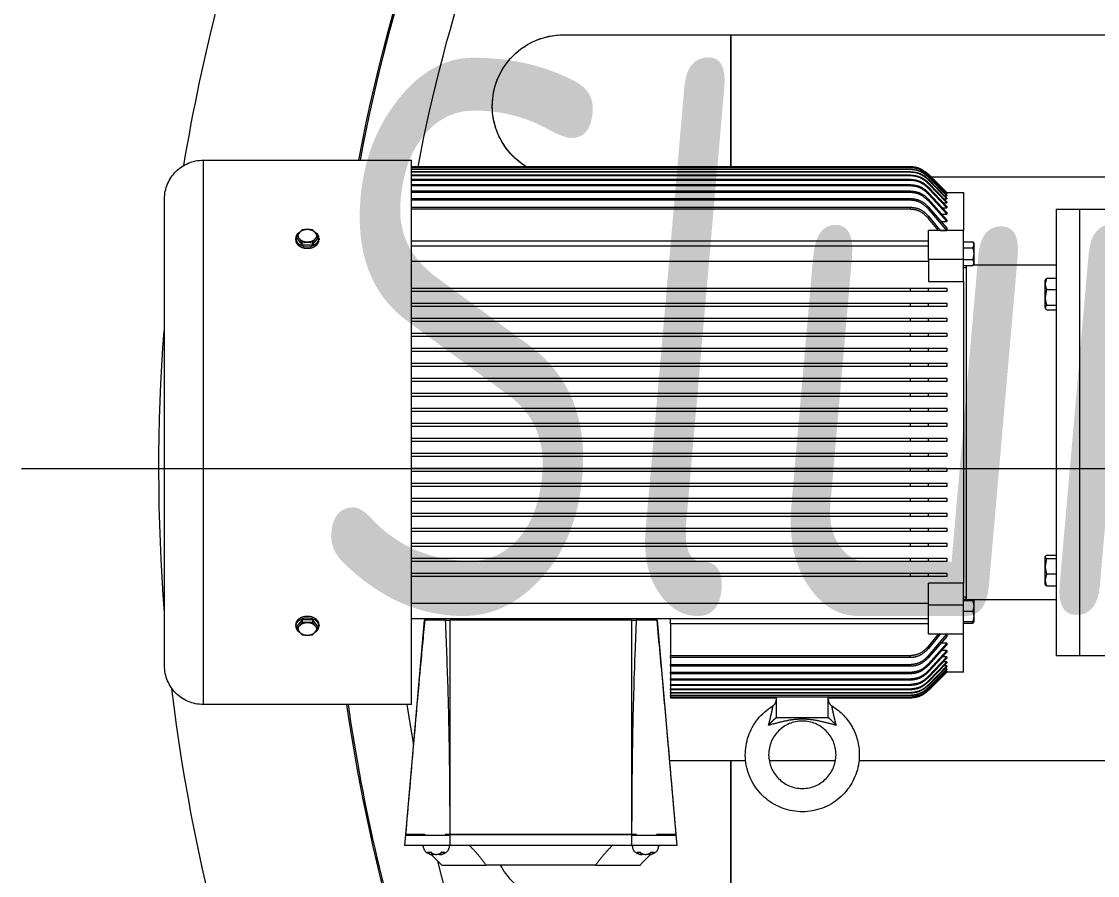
# Model space of a CAD drawing. Extents: x -681219 to -550379, y -242630 to -158199.
# Drawn here: x -644419.9 to -644034.2, y -207865.1 to -207559.2 of the extents above; entities that cross this region are included whole.
import ezdxf
from ezdxf.lldxf.tags import DXFTag

# ---------------------------------------------------------------- set-up
doc = ezdxf.new("R2010")
doc.units = 0
doc.header["$LTSCALE"] = 1000
doc.linetypes.add('DASHED2', pattern=[9.525, 6.35, -3.175])
doc.layers.get('0').update_dxf_attribs({"linetype": 'CONTINUOUS'})
doc.layers.add('future', color=4, linetype='DASHED2', lineweight=0)
doc.layers.add('text1', color=7, linetype='CONTINUOUS', lineweight=0)
doc.styles.add('ISOCP', font='isocp.shx', dxfattribs={"bigfont": 'gbcbig.shx'})
tags = doc.linetypes.add('CENTER2', pattern=[28.575, 19.05, -3.175, 3.175, -3.175]).pattern_tags.tags
tags[10:11] = [DXFTag(74, 4), DXFTag(75, 0), DXFTag(340, '0'), DXFTag(46, 0.0), DXFTag(50, 0.0), DXFTag(44, 0.0), DXFTag(45, 0.0)]
tags[8:9] = [DXFTag(74, 4), DXFTag(75, 0), DXFTag(340, '0'), DXFTag(46, 0.0), DXFTag(50, 0.0), DXFTag(44, 0.0), DXFTag(45, 0.0)]
tags[6:7] = [DXFTag(74, 4), DXFTag(75, 0), DXFTag(340, '0'), DXFTag(46, 0.0), DXFTag(50, 0.0), DXFTag(44, 0.0), DXFTag(45, 0.0)]
tags[4:5] = [DXFTag(74, 4), DXFTag(75, 0), DXFTag(340, '0'), DXFTag(46, 0.0), DXFTag(50, 0.0), DXFTag(44, 0.0), DXFTag(45, 0.0)]

# ---------------------------------------------------------------- blocks, each defined once
blk = doc.blocks.new('Slurry tank 1000l-V')
for p, q in [((-460, 155.5), (-460, 104.5)), ((-460, 130), (-460, 155.5)), ((-563.63, 141.9), (-547.71, 141.9)), ((-508.49, 141.9), (-547.71, 141.9)), ((-508.49, 141.9), (-492.57, 141.9)), ((-570.59, 134.94), (-570.14, 135.38)), ((-566.97, 138.19), (-566.99, 138.19)), ((-566.97, 138.19), (-566.74, 138.19)), ((-566.74, 137.91), (-566.74, 138.19)), ((-565.37, 138.19), (-565.82, 138.19)), ((-564.22, 138.19), (-564.44, 138.19)), ((-564.44, 138.19), (-564.44, 137.93)), ((-564.2, 138.19), (-564.22, 138.19)), ((-491.98, 138.19), (-491.99, 138.19)), ((-491.75, 138.19), (-491.98, 138.19)), ((-491.75, 138.19), (-491.75, 137.91)), ((-490.38, 138.19), (-490.83, 138.19)), ((-489.23, 138.19), (-489.45, 138.19)), ((-489.45, 137.93), (-489.45, 138.19)), ((-489.21, 138.19), (-489.23, 138.19)), ((-486.04, 135.37), (-485.61, 134.94)), ((-576.6, 130.96), (-576.94, 134.94)), ((-560.6, 134.94), (-576.94, 134.94)), ((-576.62, 131.22), (-560.6, 131.22)), ((-576.6, 130.96), (-576.62, 131.22)), ((-560.6, 134.94), (-560.6, 130.96)), ((-495.6, 134.94), (-560.6, 134.94)), ((-560.6, 131.22), (-560.6, 130.96)), ((-495.6, 130.96), (-495.6, 134.94)), ((-479.25, 134.94), (-495.6, 134.94)), ((-495.59, 131.22), (-479.58, 131.22)), ((-495.59, 130.96), (-495.59, 131.22)), ((-479.25, 134.94), (-479.6, 130.96)), ((-479.58, 131.22), (-479.6, 130.96)), ((-569.56, 130.96), (-576.6, 130.96)), ((-569.56, 130.94), (-576.59, 130.94)), ((-576.59, 130.94), (-576.59, 130.94)), ((-569.88, 54.22), (-576.59, 130.94)), ((-569.73, 130.96), (-569.73, 130.94)), ((-569.56, 130.94), (-569.56, 130.96)), ((-560.6, 130.96), (-562.36, 130.96)), ((-562.36, 130.96), (-562.36, 130.94)), ((-562.36, 130.94), (-560.6, 130.94)), ((-560.6, 130.96), (-560.6, 130.96)), ((-560.6, 130.96), (-495.6, 130.96)), ((-560.6, 130.96), (-560.6, 130.94)), ((-495.6, 130.94), (-560.6, 130.94)), ((-560.6, 130.94), (-560.6, 54.22)), ((-560.6, 130.94), (-560.6, 130.94)), ((-495.6, 130.96), (-495.59, 130.96)), ((-495.6, 130.96), (-495.6, 130.94)), ((-495.6, 54.22), (-495.6, 130.94)), ((-495.59, 130.94), (-495.6, 130.94)), ((-493.83, 130.96), (-495.59, 130.96)), ((-495.59, 130.94), (-493.83, 130.94)), ((-493.83, 130.94), (-493.83, 130.96)), ((-479.6, 130.96), (-486.64, 130.96)), ((-486.64, 130.96), (-486.64, 130.94)), ((-486.64, 130.94), (-479.6, 130.94)), ((-486.46, 130.94), (-486.46, 130.96)), ((-479.6, 130.94), (-486.31, 54.22)), ((-460, 104.5), (-460, 130)), ((-481.91, 104.5), (-460, 104.5)), ((-460, 104.5), (-454.71, 104.5)), ((-446.28, 104.5), (-422.51, 104.5)), ((-414.08, 104.5), (-300, 104.5)), ((-575.08, 91.08), (-573.79, 98.88)), ((-576.1, 84.4), (-575.08, 91.08)), ((-443.68, 89.04), (-443.68, 81.79)), ((-443.68, 89.04), (-425.11, 89.04)), ((-425.11, 89.04), (-425.11, 81.79)), ((-574.53, 84.4), (-649.07, 84.4)), ((-649.07, 84.4), (-649.07, -110.6)), ((-574.53, 84.4), (-574.53, -110.6)), ((-443.68, 82.06), (-481.67, 82.06)), ((-481.67, 82.06), (-481.67, 82.02)), ((-481.67, 82.02), (-443.68, 82.02)), ((-481.67, 81.79), (-481.67, 82.02)), ((-395.76, 81.79), (-481.67, 81.79)), ((-481.67, 81.79), (-481.67, 81.68)), ((-481.67, 81.68), (-395.76, 81.68)), ((-481.67, 81.21), (-481.67, 81.68)), ((-395.76, 81.21), (-481.67, 81.21)), ((-481.67, 81.21), (-481.67, 81.04)), ((-481.67, 81.04), (-395.76, 81.04)), ((-481.67, 80.32), (-481.67, 81.04)), ((-395.76, 82.06), (-425.11, 82.06)), ((-425.11, 82.02), (-395.76, 82.02)), ((-395.76, 82.06), (-395.76, 82.02)), ((-395.76, 81.79), (-395.76, 81.68)), ((-395.76, 81.21), (-395.76, 81.04)), ((-395.76, 80.32), (-481.67, 80.32)), ((-481.67, 80.32), (-481.67, 80.08)), ((-481.67, 80.08), (-395.76, 80.08)), ((-481.67, 79.11), (-481.67, 80.08)), ((-395.76, 79.11), (-481.67, 79.11)), ((-481.67, 79.11), (-481.67, 78.79)), ((-481.67, 78.79), (-395.76, 78.79)), ((-481.67, 77.56), (-481.67, 78.79)), ((-395.76, 77.56), (-481.67, 77.56)), ((-481.67, 77.56), (-481.67, 77.17)), ((-481.67, 77.17), (-395.76, 77.17)), ((-481.67, 75.66), (-481.67, 77.17)), ((-395.76, 80.32), (-395.76, 80.08)), ((-395.76, 79.11), (-395.76, 78.79)), ((-395.76, 77.56), (-395.76, 77.17)), ((-389.19, 79.06), (-389.76, 79.46)), ((-389.19, 79.34), (-389.19, 79.3)), ((-382.62, 72.77), (-389.19, 79.34)), ((-389.19, 79.3), (-382.62, 72.73)), ((-389.19, 79.06), (-389.19, 78.95)), ((-382.62, 72.47), (-389.19, 79.06)), ((-389.19, 78.95), (-382.62, 72.35)), ((-389.19, 78.46), (-389.19, 78.29)), ((-382.62, 71.83), (-389.19, 78.46)), ((-389.19, 78.29), (-382.62, 71.64)), ((-389.19, 77.55), (-389.19, 77.3)), ((-382.62, 70.84), (-389.19, 77.55)), ((-389.19, 77.3), (-382.62, 70.57)), ((-395.76, 75.66), (-481.67, 75.66)), ((-481.67, 75.66), (-481.67, 75.19)), ((-481.67, 75.19), (-395.76, 75.19)), ((-481.67, 73.39), (-481.67, 75.19)), ((-395.76, 73.39), (-481.67, 73.39)), ((-481.67, 73.39), (-481.67, 72.83)), ((-395.76, 75.66), (-395.76, 75.19)), ((-395.76, 73.39), (-395.76, 72.83)), ((-389.19, 76.3), (-389.19, 75.97)), ((-382.62, 69.49), (-389.19, 76.3)), ((-389.19, 75.97), (-382.62, 69.13)), ((-389.19, 74.7), (-389.19, 74.29)), ((-382.62, 67.76), (-389.19, 74.7)), ((-389.19, 74.29), (-382.62, 67.32)), ((-481.67, 72.83), (-395.76, 72.83)), ((-481.67, 70.71), (-481.67, 72.83)), ((-395.76, 70.71), (-481.67, 70.71)), ((-481.67, 70.71), (-481.67, 70.05)), ((-481.67, 70.05), (-395.76, 70.05)), ((-481.67, 67.58), (-481.67, 70.05)), ((-395.76, 70.71), (-395.76, 70.05)), ((-389.19, 72.74), (-389.19, 72.25)), ((-382.62, 65.62), (-389.19, 72.74)), ((-389.19, 72.25), (-382.62, 65.09)), ((-389.19, 70.39), (-389.19, 69.8)), ((-382.62, 63.05), (-389.19, 70.39)), ((-389.19, 69.8), (-382.62, 62.41)), ((-382.62, 70.57), (-383.67, 70.57)), ((-382.62, 71.64), (-383.41, 71.64)), ((-382.62, 72.35), (-383.15, 72.35)), ((-382.62, 72.73), (-382.88, 72.73)), ((-376.66, 72.79), (-382.65, 72.79)), ((-382.62, 72.73), (-382.62, 72.77)), ((-382.62, 72.35), (-382.62, 72.47)), ((-382.62, 71.64), (-382.62, 71.83)), ((-382.62, 70.57), (-382.62, 70.84)), ((-382.62, 69.13), (-382.62, 69.49)), ((-376.66, 72.79), (-376.66, 59.17)), ((-395.76, 67.58), (-481.67, 67.58)), ((-481.67, 67.58), (-481.67, 66.82)), ((-481.67, 66.82), (-395.76, 66.82)), ((-481.67, 55.5), (-481.67, 66.82)), ((-395.76, 67.58), (-395.76, 66.82)), ((-389.19, 67.61), (-389.19, 66.92)), ((-382.62, 59.99), (-389.19, 67.61)), ((-389.19, 66.92), (-382.62, 59.24)), ((-382.62, 67.32), (-384.19, 67.32)), ((-382.62, 69.13), (-383.92, 69.13)), ((-382.62, 67.32), (-382.62, 67.76)), ((-382.62, 65.09), (-382.62, 65.62)), ((-335, 66.9), (-343.36, 66.9)), ((-343.36, -93.1), (-343.36, 66.9)), ((-322.2, 66.9), (-335, 66.9)), ((-335, -13.1), (-335, 66.9)), ((-335, -93.1), (-335, 66.9)), ((-389.19, 64.36), (-389.19, 63.56)), ((-384.97, 59.24), (-389.19, 64.36)), ((-389.19, 63.56), (-385.62, 59.17)), ((-382.62, 62.41), (-384.71, 62.41)), ((-382.62, 65.09), (-384.45, 65.09)), ((-382.62, 62.41), (-382.62, 63.05)), ((-615.69, 57.44), (-615.07, 58.2)), ((-615.55, 57.14), (-614.61, 58.49)), ((-615.07, 58.2), (-614.65, 58.52)), ((-614.61, 58.49), (-613.68, 59.44)), ((-613.68, 59.44), (-611.8, 59.64)), ((-611.8, 59.64), (-609.92, 59.44)), ((-609.92, 59.44), (-608.98, 58.49)), ((-608.98, 58.54), (-608.53, 58.2)), ((-608.98, 58.49), (-608.05, 57.14)), ((-608.53, 58.2), (-607.91, 57.44)), ((-376.66, 59.17), (-389.19, 59.17)), ((-389.19, 59.17), (-389.19, 48.84)), ((-382.62, 59.24), (-384.97, 59.24)), ((-382.62, 59.24), (-382.62, 59.99)), ((-376.66, 59.17), (-376.66, 48.84)), ((-615.98, 56.36), (-615.98, 55.84)), ((-615.97, 56.58), (-615.69, 57.44)), ((-615.87, 55.7), (-615.97, 56.58)), ((-615.42, 54.88), (-615.87, 55.7)), ((-615.55, 56.36), (-615.55, 57.14)), ((-614.61, 56.19), (-615.55, 57.14)), ((-613.68, 54.06), (-615.55, 56.36)), ((-614.64, 54.19), (-615.42, 54.88)), ((-613.61, 53.7), (-614.64, 54.19)), ((-613.68, 54.84), (-614.61, 56.19)), ((-611.8, 55.04), (-613.68, 54.84)), ((-613.68, 54.06), (-613.68, 54.84)), ((-609.92, 54.06), (-613.68, 54.06)), ((-609.92, 54.84), (-611.8, 55.04)), ((-608.96, 54.19), (-609.99, 53.7)), ((-608.05, 56.36), (-609.92, 54.06)), ((-608.98, 56.19), (-609.92, 54.84)), ((-609.92, 54.06), (-609.92, 54.84)), ((-608.05, 57.14), (-608.98, 56.19)), ((-608.18, 54.88), (-608.96, 54.19)), ((-607.72, 55.7), (-608.18, 54.88)), ((-608.05, 56.36), (-608.05, 57.14)), ((-607.91, 57.44), (-607.63, 56.58)), ((-607.63, 56.58), (-607.72, 55.7)), ((-607.62, 55.84), (-607.62, 56.36)), ((-569.73, 54.22), (-569.88, 54.22)), ((-562.28, 54.22), (-569.73, 54.22)), ((-562.28, 54.22), (-560.6, 54.22)), ((-495.6, 54.22), (-560.6, 54.22)), ((-555.95, 54.22), (-555.95, 53.7)), ((-546.67, 53.7), (-546.67, 54.22)), ((-509.53, 54.22), (-509.53, 53.7)), ((-500.24, 53.7), (-500.24, 54.22)), ((-495.6, 54.22), (-493.92, 54.22)), ((-486.46, 54.22), (-493.92, 54.22)), ((-486.46, 54.22), (-486.31, 54.22)), ((-481.67, 55.5), (-481.67, 53.7)), ((-389.19, 55.5), (-481.67, 55.5)), ((-376.66, 55.21), (-373.28, 55.21)), ((-376.66, 54.63), (-373.28, 54.63)), ((-372.95, 54.63), (-373.28, 55.21)), ((-373.1, 54.63), (-373.28, 55.21)), ((-372.95, 52.78), (-373.28, 54.63)), ((-373.28, 54.63), (-372.95, 54.63)), ((-372.95, 52.78), (-372.95, 54.63)), ((-612.42, 53.44), (-613.61, 53.7)), ((-611.18, 53.44), (-612.42, 53.44)), ((-609.99, 53.7), (-611.18, 53.44)), ((-389.19, 53.7), (-574.53, 53.7)), ((-376.66, 50.92), (-373.28, 50.92)), ((-373.28, 50.92), (-372.95, 52.78)), ((-372.95, 49.06), (-373.28, 50.92)), ((-372.95, 49.06), (-372.95, 52.78)), ((-574.53, 48.13), (-389.19, 48.13)), ((-376.66, 48.84), (-389.19, 48.84)), ((-389.19, 48.84), (-389.19, 40.95)), ((-376.66, 48.84), (-376.66, 40.95)), ((-373.28, 47.2), (-376.66, 47.2)), ((-376.66, 46.63), (-375.66, 46.63)), ((-343.36, 46.9), (-375.66, 46.9)), ((-375.66, -72.83), (-375.66, 46.9)), ((-373.28, 47.2), (-372.95, 49.06)), ((-372.95, 47.2), (-373.28, 47.2)), ((-373.19, 46.9), (-373.1, 47.2)), ((-373.12, 46.9), (-372.95, 47.2)), ((-372.95, 47.2), (-372.95, 49.06)), ((-375.66, 45.9), (-376.66, 45.9)), ((-395.76, 38.59), (-574.53, 38.59)), ((-395.76, 37.39), (-395.76, 38.59)), ((-376.66, 40.95), (-389.19, 40.95)), ((-389.19, 38.59), (-389.19, 37.39)), ((-382.62, 38.59), (-389.19, 38.59)), ((-382.62, 37.39), (-382.62, 38.59)), ((-376.66, -67.15), (-376.66, 40.95)), ((-347.23, 41.58), (-347.36, 41.4)), ((-347.36, 41.4), (-347.36, 39.78)), ((-347.36, 39.78), (-347.36, 34.91)), ((-346.82, 37.66), (-347.36, 39.78)), ((-346.82, 41.91), (-347.15, 41.52)), ((-346.82, 41.91), (-343.36, 41.91)), ((-574.53, 37.39), (-395.76, 37.39)), ((-389.19, 37.39), (-382.62, 37.39)), ((-346.82, 32.15), (-347.36, 34.91)), ((-347.36, 34.91), (-347.36, 31.52)), ((-343.36, 37.66), (-346.82, 37.66)), ((-395.76, 33.21), (-574.53, 33.21)), ((-574.53, 32.01), (-395.76, 32.01)), ((-395.76, 32.01), (-395.76, 33.21)), ((-389.19, 33.21), (-389.19, 32.01)), ((-382.62, 33.21), (-389.19, 33.21)), ((-389.19, 32.01), (-382.62, 32.01)), ((-382.62, 32.01), (-382.62, 33.21)), ((-347.27, 31.27), (-347.36, 31.52)), ((-347.36, 31.52), (-347.36, 31.4)), ((-347.27, 31.27), (-347.36, 31.4)), ((-346.82, 30.89), (-347.27, 31.27)), ((-346.82, 32.15), (-343.36, 32.15)), ((-346.82, 30.89), (-343.36, 30.89)), ((-395.76, 27.84), (-574.53, 27.84)), ((-395.76, 26.63), (-395.76, 27.84)), ((-389.19, 27.84), (-389.19, 26.63)), ((-382.62, 27.84), (-389.19, 27.84)), ((-382.62, 26.63), (-382.62, 27.84)), ((-574.53, 26.63), (-395.76, 26.63)), ((-389.19, 26.63), (-382.62, 26.63)), ((-395.76, 22.46), (-574.53, 22.46)), ((-574.53, 21.25), (-395.76, 21.25)), ((-395.76, 21.25), (-395.76, 22.46)), ((-389.19, 22.46), (-389.19, 21.25)), ((-382.62, 22.46), (-389.19, 22.46)), ((-389.19, 21.25), (-382.62, 21.25)), ((-382.62, 21.25), (-382.62, 22.46)), ((-395.76, 17.08), (-574.53, 17.08)), ((-574.53, 15.88), (-395.76, 15.88)), ((-395.76, 15.88), (-395.76, 17.08)), ((-389.19, 17.08), (-389.19, 15.88)), ((-382.62, 17.08), (-389.19, 17.08)), ((-389.19, 15.88), (-382.62, 15.88)), ((-382.62, 15.88), (-382.62, 17.08)), ((-395.76, 11.7), (-574.53, 11.7)), ((-395.76, 10.5), (-395.76, 11.7)), ((-389.19, 11.7), (-389.19, 10.5)), ((-382.62, 11.7), (-389.19, 11.7)), ((-382.62, 10.5), (-382.62, 11.7)), ((-574.53, 10.5), (-395.76, 10.5)), ((-389.19, 10.5), (-382.62, 10.5)), ((-395.76, 6.32), (-574.53, 6.32)), ((-574.53, 5.12), (-395.76, 5.12)), ((-395.76, 5.12), (-395.76, 6.32)), ((-389.19, 6.32), (-389.19, 5.12)), ((-382.62, 6.32), (-389.19, 6.32)), ((-389.19, 5.12), (-382.62, 5.12)), ((-382.62, 5.12), (-382.62, 6.32)), ((-395.76, 0.95), (-574.53, 0.95)), ((-395.76, -0.26), (-395.76, 0.95)), ((-389.19, 0.95), (-389.19, -0.26)), ((-382.62, 0.95), (-389.19, 0.95)), ((-382.62, -0.26), (-382.62, 0.95)), ((-574.53, -0.26), (-395.76, -0.26)), ((-389.19, -0.26), (-382.62, -0.26)), ((-395.76, -4.43), (-574.53, -4.43)), ((-574.53, -5.64), (-395.76, -5.64)), ((-395.76, -5.64), (-395.76, -4.43)), ((-389.19, -4.43), (-389.19, -5.64)), ((-382.62, -4.43), (-389.19, -4.43)), ((-389.19, -5.64), (-382.62, -5.64)), ((-382.62, -5.64), (-382.62, -4.43)), ((-395.76, -9.81), (-574.53, -9.81)), ((-574.53, -11.01), (-395.76, -11.01)), ((-395.76, -11.01), (-395.76, -9.81)), ((-389.19, -9.81), (-389.19, -11.01)), ((-382.62, -9.81), (-389.19, -9.81)), ((-389.19, -11.01), (-382.62, -11.01)), ((-382.62, -11.01), (-382.62, -9.81)), ((-395.76, -15.19), (-574.53, -15.19)), ((-395.76, -16.39), (-395.76, -15.19)), ((-389.19, -15.19), (-389.19, -16.39)), ((-382.62, -15.19), (-389.19, -15.19)), ((-382.62, -16.39), (-382.62, -15.19)), ((-335, -93.1), (-335, -13.1)), ((-574.53, -16.39), (-395.76, -16.39)), ((-389.19, -16.39), (-382.62, -16.39)), ((-395.76, -20.56), (-574.53, -20.56)), ((-574.53, -21.77), (-395.76, -21.77)), ((-395.76, -21.77), (-395.76, -20.56)), ((-389.19, -20.56), (-389.19, -21.77)), ((-382.62, -20.56), (-389.19, -20.56)), ((-389.19, -21.77), (-382.62, -21.77)), ((-382.62, -21.77), (-382.62, -20.56)), ((-395.76, -25.94), (-574.53, -25.94)), ((-395.76, -27.15), (-395.76, -25.94)), ((-389.19, -25.94), (-389.19, -27.15)), ((-382.62, -25.94), (-389.19, -25.94)), ((-382.62, -27.15), (-382.62, -25.94)), ((-574.53, -27.15), (-395.76, -27.15)), ((-389.19, -27.15), (-382.62, -27.15)), ((-395.76, -31.32), (-574.53, -31.32)), ((-574.53, -32.52), (-395.76, -32.52)), ((-395.76, -32.52), (-395.76, -31.32)), ((-389.19, -31.32), (-389.19, -32.52)), ((-382.62, -31.32), (-389.19, -31.32)), ((-389.19, -32.52), (-382.62, -32.52)), ((-382.62, -32.52), (-382.62, -31.32)), ((-395.76, -36.7), (-574.53, -36.7)), ((-574.53, -37.9), (-395.76, -37.9)), ((-395.76, -37.9), (-395.76, -36.7)), ((-389.19, -36.7), (-389.19, -37.9)), ((-382.62, -36.7), (-389.19, -36.7)), ((-389.19, -37.9), (-382.62, -37.9)), ((-382.62, -37.9), (-382.62, -36.7)), ((-395.76, -42.08), (-574.53, -42.08)), ((-395.76, -43.28), (-395.76, -42.08)), ((-389.19, -42.08), (-389.19, -43.28)), ((-382.62, -42.08), (-389.19, -42.08)), ((-382.62, -43.28), (-382.62, -42.08)), ((-574.53, -43.28), (-395.76, -43.28)), ((-389.19, -43.28), (-382.62, -43.28)), ((-395.76, -47.45), (-574.53, -47.45)), ((-574.53, -48.66), (-395.76, -48.66)), ((-395.76, -48.66), (-395.76, -47.45)), ((-389.19, -47.45), (-389.19, -48.66)), ((-382.62, -47.45), (-389.19, -47.45)), ((-389.19, -48.66), (-382.62, -48.66)), ((-382.62, -48.66), (-382.62, -47.45)), ((-395.76, -52.83), (-574.53, -52.83)), ((-395.76, -54.04), (-395.76, -52.83)), ((-389.19, -52.83), (-389.19, -54.04)), ((-382.62, -52.83), (-389.19, -52.83)), ((-382.62, -54.04), (-382.62, -52.83)), ((-574.53, -54.04), (-395.76, -54.04)), ((-389.19, -54.04), (-382.62, -54.04)), ((-347.16, -57.32), (-347.36, -57.6)), ((-347.36, -57.83), (-347.36, -61.5)), ((-346.82, -58.69), (-347.36, -57.83)), ((-346.82, -56.96), (-343.36, -56.96)), ((-395.76, -58.21), (-574.53, -58.21)), ((-574.53, -59.41), (-395.76, -59.41)), ((-395.76, -59.41), (-395.76, -58.21)), ((-389.19, -58.21), (-389.19, -59.41)), ((-382.62, -58.21), (-389.19, -58.21)), ((-389.19, -59.41), (-382.62, -59.41)), ((-382.62, -59.41), (-382.62, -58.21)), ((-347.36, -61.5), (-347.36, -66.28)), ((-346.82, -64.32), (-347.36, -61.5)), ((-346.82, -58.69), (-343.36, -58.69)), ((-395.76, -63.59), (-574.53, -63.59)), ((-574.53, -64.79), (-395.76, -64.79)), ((-395.76, -64.79), (-395.76, -63.59)), ((-389.19, -63.59), (-389.19, -64.79)), ((-382.62, -63.59), (-389.19, -63.59)), ((-389.19, -64.79), (-382.62, -64.79)), ((-382.62, -64.79), (-382.62, -63.59)), ((-346.82, -64.32), (-343.36, -64.32)), ((-389.19, -67.15), (-376.66, -67.15)), ((-389.19, -75.04), (-389.19, -67.15)), ((-376.66, -67.15), (-376.66, -75.04)), ((-346.82, -68.23), (-347.36, -66.28)), ((-347.36, -66.28), (-347.36, -67.6)), ((-347.36, -67.6), (-347.16, -67.88)), ((-343.36, -68.23), (-346.82, -68.23)), ((-376.66, -72.1), (-375.66, -72.1)), ((-376.66, -72.83), (-373.28, -72.83)), ((-372.95, -73.4), (-373.28, -72.83)), ((-372.95, -73.9), (-373.28, -72.83)), ((-373.12, -73.1), (-343.36, -73.1)), ((-389.19, -74.33), (-574.53, -74.33)), ((-376.66, -75.04), (-389.19, -75.04)), ((-389.19, -75.04), (-389.19, -85.37)), ((-376.66, -74.97), (-373.28, -74.97)), ((-376.66, -75.04), (-376.66, -85.37)), ((-373.28, -74.97), (-372.95, -73.9)), ((-372.95, -77.12), (-373.28, -74.97)), ((-373.28, -79.26), (-372.95, -77.12)), ((-372.95, -73.9), (-372.95, -73.4)), ((-372.95, -77.12), (-372.95, -73.9)), ((-372.95, -80.34), (-372.95, -77.12)), ((-615.69, -81.48), (-615.07, -80.72)), ((-615.55, -82.56), (-613.68, -80.26)), ((-615.07, -80.72), (-614.15, -80.12)), ((-614.15, -80.12), (-613.03, -79.73)), ((-613.68, -80.26), (-609.92, -80.26)), ((-613.68, -80.26), (-613.68, -81.04)), ((-613.03, -79.73), (-611.8, -79.6)), ((-611.8, -79.6), (-610.57, -79.73)), ((-610.57, -79.73), (-609.44, -80.12)), ((-609.92, -81.04), (-609.92, -80.26)), ((-609.92, -80.26), (-608.05, -82.56)), ((-609.44, -80.12), (-608.53, -80.72)), ((-608.53, -80.72), (-607.91, -81.48)), ((-574.53, -79.9), (-389.19, -79.9)), ((-376.66, -79.26), (-373.28, -79.26)), ((-372.95, -80.34), (-373.28, -79.26)), ((-373.28, -81.41), (-372.95, -80.34)), ((-373.28, -81.41), (-372.95, -80.83)), ((-372.95, -80.83), (-372.95, -80.34)), ((-615.98, -82.04), (-615.98, -82.56)), ((-615.97, -82.34), (-615.69, -81.48)), ((-615.87, -83.22), (-615.97, -82.34)), ((-615.42, -84.04), (-615.87, -83.22)), ((-615.55, -83.34), (-614.61, -82.39)), ((-615.55, -82.56), (-615.55, -83.34)), ((-614.61, -84.69), (-615.55, -83.34)), ((-614.67, -84.7), (-615.42, -84.04)), ((-614.61, -82.39), (-613.68, -81.04)), ((-613.68, -85.64), (-614.61, -84.69)), ((-613.68, -81.04), (-611.8, -81.24)), ((-611.8, -81.24), (-609.92, -81.04)), ((-609.92, -81.04), (-608.98, -82.39)), ((-608.98, -84.69), (-609.92, -85.64)), ((-608.98, -82.39), (-608.05, -83.34)), ((-608.05, -83.34), (-608.98, -84.69)), ((-608.96, -84.72), (-608.97, -84.73)), ((-608.18, -84.04), (-608.96, -84.72)), ((-607.72, -83.22), (-608.18, -84.04)), ((-608.05, -82.56), (-608.05, -83.34)), ((-607.91, -81.48), (-607.63, -82.34)), ((-607.63, -82.34), (-607.72, -83.22)), ((-607.62, -82.56), (-607.62, -82.04)), ((-574.53, -81.7), (-389.19, -81.7)), ((-376.66, -81.41), (-373.28, -81.41)), ((-611.8, -85.84), (-613.68, -85.64)), ((-609.92, -85.64), (-611.8, -85.84)), ((-376.66, -85.37), (-389.19, -85.37)), ((-385.62, -85.37), (-389.19, -89.76)), ((-389.19, -90.56), (-384.97, -85.44)), ((-382.62, -85.44), (-389.19, -93.12)), ((-389.19, -93.81), (-382.62, -86.19)), ((-382.62, -88.61), (-389.19, -96)), ((-384.97, -85.44), (-382.62, -85.44)), ((-384.71, -88.61), (-382.62, -88.61)), ((-382.62, -86.19), (-382.62, -85.44)), ((-382.62, -89.25), (-382.62, -88.61)), ((-376.66, -98.99), (-376.66, -85.37)), ((-389.19, -96.59), (-382.62, -89.25)), ((-389.19, -89.76), (-389.19, -90.56)), ((-382.62, -91.29), (-389.19, -98.45)), ((-389.19, -98.94), (-382.62, -91.82)), ((-384.45, -91.29), (-382.62, -91.29)), ((-382.62, -91.82), (-382.62, -91.29)), ((-395.76, -93.02), (-574.53, -93.02)), ((-574.53, -93.78), (-395.76, -93.78)), ((-395.76, -96.25), (-574.53, -96.25)), ((-395.76, -93.78), (-395.76, -93.02)), ((-395.76, -96.91), (-395.76, -96.25)), ((-389.19, -93.12), (-389.19, -93.81)), ((-382.62, -93.52), (-389.19, -100.49)), ((-389.19, -100.9), (-382.62, -93.96)), ((-382.62, -95.33), (-389.19, -102.17)), ((-389.19, -102.5), (-382.62, -95.69)), ((-389.19, -96), (-389.19, -96.59)), ((-384.19, -93.52), (-382.62, -93.52)), ((-383.92, -95.33), (-382.62, -95.33)), ((-382.62, -93.96), (-382.62, -93.52)), ((-382.62, -95.69), (-382.62, -95.33)), ((-343.36, -93.1), (-335, -93.1)), ((-335, -93.1), (-322.2, -93.1)), ((-574.53, -96.91), (-395.76, -96.91)), ((-395.76, -99.03), (-574.53, -99.03)), ((-574.53, -99.59), (-395.76, -99.59)), ((-395.76, -99.59), (-395.76, -99.03)), ((-382.62, -96.77), (-389.19, -103.5)), ((-389.19, -103.75), (-382.62, -97.04)), ((-382.62, -97.84), (-389.19, -104.49)), ((-389.19, -104.66), (-382.62, -98.03)), ((-389.19, -98.45), (-389.19, -98.94)), ((-382.62, -98.55), (-389.19, -105.15)), ((-389.19, -105.26), (-382.62, -98.67)), ((-382.62, -98.93), (-389.19, -105.5)), ((-389.19, -105.54), (-382.62, -98.97)), ((-383.67, -96.77), (-382.62, -96.77)), ((-383.41, -97.84), (-382.62, -97.84)), ((-383.15, -98.55), (-382.62, -98.55)), ((-382.88, -98.93), (-382.62, -98.93)), ((-382.65, -98.99), (-376.66, -98.99)), ((-382.62, -97.04), (-382.62, -96.77)), ((-382.62, -98.03), (-382.62, -97.84)), ((-382.62, -98.67), (-382.62, -98.55)), ((-382.62, -98.97), (-382.62, -98.93)), ((-395.76, -101.39), (-574.53, -101.39)), ((-574.53, -101.86), (-395.76, -101.86)), ((-395.76, -103.37), (-574.53, -103.37)), ((-574.53, -103.76), (-395.76, -103.76)), ((-395.76, -101.86), (-395.76, -101.39)), ((-395.76, -103.76), (-395.76, -103.37)), ((-389.19, -100.49), (-389.19, -100.9)), ((-389.19, -102.17), (-389.19, -102.5)), ((-389.19, -103.5), (-389.19, -103.75)), ((-395.76, -104.99), (-574.53, -104.99)), ((-574.53, -105.31), (-395.76, -105.31)), ((-395.76, -106.28), (-574.53, -106.28)), ((-574.53, -106.52), (-395.76, -106.52)), ((-395.76, -107.24), (-574.53, -107.24)), ((-574.53, -107.41), (-395.76, -107.41)), ((-395.76, -107.88), (-574.53, -107.88)), ((-395.76, -105.31), (-395.76, -104.99)), ((-395.76, -106.52), (-395.76, -106.28)), ((-395.76, -107.41), (-395.76, -107.24)), ((-395.76, -107.99), (-394.86, -107.83)), ((-395.76, -107.99), (-395.76, -107.88)), ((-389.19, -104.49), (-389.19, -104.66)), ((-389.19, -105.15), (-389.19, -105.26)), ((-389.19, -105.5), (-389.19, -105.54)), ((-322.2, -104.5), (-388.15, -104.5)), ((-649.07, -110.6), (-574.53, -110.6)), ((-574.53, -107.99), (-395.76, -107.99)), ((-395.76, -108.22), (-574.53, -108.22)), ((-574.53, -108.26), (-395.76, -108.26)), ((-460, -108.26), (-460, -130)), ((-460, -155.5), (-460, -108.26)), ((-395.76, -108.26), (-395.46, -108.21)), ((-395.76, -108.26), (-395.76, -108.22)), ((-460, -130), (-460, -155.5)), ((-520, -155.5), (-460, -155.5)), ((-460, -155.5), (60, -155.5))]:
    blk.add_line(p, q)
at = {"color": 8, "linetype": 'CENTER2'}
blk.add_line((1092.75, 0), (-714.25, 0), dxfattribs=at)
blk.add_circle((-434.39, 102.38), 12.07)
for centre, radius, start, end in [((0, 0), 665, 323.2686, 173.20578), ((0, 0), 603.52, 327.38732, 171.96102), ((0, 0), 603, 90, 171.95407), ((0, 0), 582.25, 90, 166.03079), ((-520, 130), 25.5, 90, 152.1819), ((-566.99, 134.94), 3.25, 90, 180), ((-564.2, 134.94), 3.25, 0, 90), ((-491.99, 134.94), 3.25, 90, 180), ((-489.21, 134.94), 3.25, 0, 90), ((-434.39, 102.38), 20.43, 0, 238.6711), ((-434.39, 102.38), 20.43, 301.3293, 0), ((-649.07, 70.47), 13.93, 90, 180), ((-613.3, 57.34), 1.75, 138.8939, 221.1061), ((-611.95, 55.99), 3.65, 87.5923, 136.8231), ((-611.65, 55.99), 3.65, 43.1769, 92.4077), ((-610.3, 57.34), 1.75, 318.8939, 41.1061), ((-611.95, 58.69), 3.65, 223.1769, 272.4077), ((-611.65, 58.69), 3.65, 267.5923, 316.8231), ((0, 0), 665, 175.5673, 184.27083), ((-613.3, -83.54), 1.75, 138.8939, 221.1061), ((-611.95, -84.89), 3.65, 87.5923, 136.8231), ((-611.95, -82.19), 3.65, 223.1769, 272.4077), ((-611.65, -84.89), 3.65, 43.1769, 92.4077), ((-611.65, -82.19), 3.65, 267.5923, 316.8231), ((-610.3, -83.54), 1.75, 318.8939, 41.1061), ((-649.07, -96.67), 13.93, 180, 270), ((0, 0), 665, 189.40986, 270), ((0, 0), 603.52, 190.55964, 270), ((0, 0), 603, 190.56881, 318.04763), ((0, 0), 582.25, 190.71521, 315.97991), ((-520, -130), 25.5, 121.4915, 180), ((-520, -130), 25.5, 121.4915, 270), ((-520, -130), 25.5, 180, 270)]:
    blk.add_arc(centre, radius, start, end)
for points, knots in [([(-567.43, 138.1), (-567.41, 138.12), (-566.19, 139.34), (-564.9, 140.63), (-563.63, 141.9)], [0, 0, 0, 0, 0.017251, 1, 1, 1, 1]), ([(-547.71, 141.9), (-548.66, 140.64), (-550.48, 138.25), (-552.62, 136), (-553.63, 134.94)], [0, 0, 0, 0, 0.527276, 1, 1, 1, 1]), ([(-502.56, 134.94), (-503.57, 136), (-505.72, 138.25), (-507.53, 140.64), (-508.49, 141.9)], [0, 0, 0, 0, 0.472724, 1, 1, 1, 1]), ([(-492.57, 141.9), (-491.3, 140.63), (-490.01, 139.34), (-488.8, 138.13), (-488.78, 138.11)], [0, 0, 0, 0, 0.987507, 1, 1, 1, 1]), ([(-568.71, 137.24), (-568.5, 137.47), (-568.09, 137.93), (-567.45, 138.16), (-567.08, 138.18), (-566.97, 138.19)], [0, 0, 0, 0, 0.412474, 0.824334, 1, 1, 1, 1]), ([(-568.71, 137.24), (-568.41, 137.29), (-568.03, 137.36), (-567.65, 137.26), (-567.56, 137.24)], [0, 0, 0, 0, 0.778853, 1, 1, 1, 1]), ([(-565.82, 138.19), (-565.97, 138.18), (-566.4, 138.15), (-567.03, 137.86), (-567.4, 137.42), (-567.56, 137.24)], [0, 0, 0, 0, 0.24113, 0.677233, 1, 1, 1, 1]), ([(-563.62, 137.24), (-563.83, 137.47), (-564.25, 137.93), (-564.88, 138.16), (-565.26, 138.18), (-565.37, 138.19)], [0, 0, 0, 0, 0.412474, 0.824334, 1, 1, 1, 1]), ([(-564.22, 138.19), (-564.07, 138.18), (-563.63, 138.15), (-563.01, 137.86), (-562.63, 137.42), (-562.47, 137.24)], [0, 0, 0, 0, 0.24113, 0.677233, 1, 1, 1, 1]), ([(-563.62, 137.24), (-563.32, 137.29), (-562.94, 137.36), (-562.56, 137.26), (-562.47, 137.24)], [0, 0, 0, 0, 0.778853, 1, 1, 1, 1]), ([(-493.72, 137.24), (-493.51, 137.47), (-493.1, 137.93), (-492.46, 138.16), (-492.09, 138.18), (-491.98, 138.19)], [0, 0, 0, 0, 0.412474, 0.824334, 1, 1, 1, 1]), ([(-493.72, 137.24), (-493.42, 137.29), (-493.03, 137.36), (-492.65, 137.26), (-492.57, 137.24)], [0, 0, 0, 0, 0.778853, 1, 1, 1, 1]), ([(-490.83, 138.19), (-490.98, 138.18), (-491.41, 138.15), (-492.04, 137.86), (-492.41, 137.42), (-492.57, 137.24)], [0, 0, 0, 0, 0.24113, 0.677233, 1, 1, 1, 1]), ([(-488.63, 137.24), (-488.84, 137.47), (-489.25, 137.93), (-489.89, 138.16), (-490.26, 138.18), (-490.38, 138.19)], [0, 0, 0, 0, 0.412474, 0.824334, 1, 1, 1, 1]), ([(-489.23, 138.19), (-489.07, 138.18), (-488.64, 138.15), (-488.02, 137.86), (-487.64, 137.42), (-487.48, 137.24)], [0, 0, 0, 0, 0.24113, 0.677233, 1, 1, 1, 1]), ([(-488.63, 137.24), (-488.33, 137.29), (-487.94, 137.36), (-487.57, 137.26), (-487.48, 137.24)], [0, 0, 0, 0, 0.7788527, 1, 1, 1, 1]), ([(-569.73, 54.22), (-570.27, 59.89), (-571.74, 75.49), (-573.98, 101.07), (-575.72, 120.98), (-576.59, 130.94)], [0, 0, 0, 0, 0.221732, 0.610816, 1, 1, 1, 1]), ([(-560.6, 130.94), (-560.66, 121.16), (-560.77, 103.49), (-561.31, 77.91), (-561.95, 62.12), (-562.28, 54.22)], [0, 0, 0, 0, 0.381992, 0.690962, 1, 1, 1, 1]), ([(-493.92, 54.22), (-494.16, 59.89), (-494.82, 75.49), (-495.41, 101.07), (-495.53, 120.98), (-495.59, 130.94)], [0, 0, 0, 0, 0.221732, 0.610816, 1, 1, 1, 1]), ([(-479.6, 130.94), (-480.46, 121.16), (-482, 103.49), (-484.24, 77.91), (-485.72, 62.12), (-486.46, 54.22)], [0, 0, 0, 0, 0.381992, 0.690962, 1, 1, 1, 1]), ([(-445.02, 84.93), (-445.02, 84.97), (-445.04, 85.05), (-445.15, 85.64), (-445.31, 86.46), (-445.58, 87.72), (-445.99, 89.54), (-446.34, 91), (-446.53, 91.77)], [0, 0, 0, 0, 0.125027, 0.250352, 0.372009, 0.500119, 0.739065, 1, 1, 1, 1]), ([(-446.53, 91.77), (-446.44, 91.67), (-446.29, 91.52), (-445.99, 91.22), (-445.49, 90.72), (-444.89, 90.13), (-444.35, 89.62), (-444.01, 89.31), (-443.76, 89.09), (-443.71, 89.06), (-443.68, 89.04)], [0, 0, 0, 0, 0.080986, 0.125192, 0.250153, 0.499433, 0.630452, 0.749923, 0.873765, 1, 1, 1, 1]), ([(-446.53, 91.77), (-445.18, 91.41), (-442.48, 90.68), (-438.49, 89.77), (-434.3, 89.43), (-430.15, 89.8), (-426.23, 90.7), (-423.58, 91.41), (-422.26, 91.77)], [0, 0, 0, 0, 0.167863, 0.337611, 0.504683, 0.668827, 0.835282, 1, 1, 1, 1]), ([(-425.11, 89.04), (-425.08, 89.06), (-425.03, 89.09), (-424.78, 89.31), (-424.44, 89.62), (-423.72, 90.31), (-422.94, 91.07), (-422.35, 91.67), (-422.26, 91.77)], [0, 0, 0, 0, 0.126517, 0.250593, 0.370408, 0.501515, 0.920901, 1, 1, 1, 1]), ([(-422.26, 91.77), (-422.44, 91.01), (-422.8, 89.54), (-423.21, 87.72), (-423.48, 86.46), (-423.64, 85.64), (-423.75, 85.05), (-423.76, 84.97), (-423.77, 84.93)], [0, 0, 0, 0, 0.260731, 0.499516, 0.627984, 0.749972, 0.876763, 1, 1, 1, 1]), ([(-445.02, 84.93), (-444.83, 84.79), (-444.44, 84.52), (-444.01, 83.93), (-443.73, 83.26), (-443.7, 82.78), (-443.68, 82.55)], [0, 0, 0, 0, 0.245859, 0.5, 0.754141, 1, 1, 1, 1]), ([(-425.11, 82.55), (-425.09, 82.78), (-425.06, 83.26), (-424.78, 83.93), (-424.35, 84.52), (-423.96, 84.79), (-423.77, 84.93)], [0, 0, 0, 0, 0.24586, 0.5, 0.754141, 1, 1, 1, 1]), ([(-393.43, 81.63), (-393.86, 81.78), (-394.61, 82.05), (-395.41, 82.05), (-395.76, 82.06)], [0, 0, 0, 0, 0.568687, 1, 1, 1, 1]), ([(-395.76, 82.02), (-394.71, 81.92), (-392.63, 81.71), (-390.45, 80.48), (-389.44, 79.53), (-389.19, 79.3)], [0, 0, 0, 0, 0.4290492, 0.8580946, 1, 1, 1, 1]), ([(-392.85, 81.19), (-393.47, 81.41), (-394.41, 81.76), (-395.41, 81.78), (-395.76, 81.79)], [0, 0, 0, 0, 0.652491, 1, 1, 1, 1]), ([(-395.76, 81.68), (-394.72, 81.58), (-392.64, 81.37), (-390.46, 80.14), (-389.45, 79.19), (-389.19, 78.95)], [0, 0, 0, 0, 0.4275879, 0.85515, 1, 1, 1, 1]), ([(-389.19, 78.46), (-389.99, 79.13), (-391.6, 80.46), (-394.02, 81.14), (-395.41, 81.2), (-395.76, 81.21)], [0, 0, 0, 0, 0.427565, 0.855224, 1, 1, 1, 1]), ([(-395.76, 81.04), (-394.72, 80.93), (-392.65, 80.73), (-390.47, 79.49), (-389.46, 78.54), (-389.19, 78.29)], [0, 0, 0, 0, 0.424799, 0.849531, 1, 1, 1, 1]), ([(-389.19, 77.55), (-389.99, 78.22), (-391.59, 79.56), (-394, 80.25), (-395.4, 80.3), (-395.76, 80.32)], [0, 0, 0, 0, 0.425826, 0.851844, 1, 1, 1, 1]), ([(-395.76, 80.08), (-394.73, 79.97), (-392.68, 79.77), (-390.49, 78.53), (-389.47, 77.56), (-389.19, 77.3)], [0, 0, 0, 0, 0.420656, 0.841184, 1, 1, 1, 1]), ([(-389.19, 76.3), (-389.98, 76.97), (-391.56, 78.32), (-393.98, 79.04), (-395.38, 79.09), (-395.76, 79.11)], [0, 0, 0, 0, 0.423509, 0.847345, 1, 1, 1, 1]), ([(-395.76, 78.79), (-394.74, 78.69), (-392.71, 78.48), (-390.52, 77.24), (-389.49, 76.26), (-389.19, 75.97)], [0, 0, 0, 0, 0.415119, 0.830032, 1, 1, 1, 1]), ([(-389.19, 74.7), (-389.97, 75.38), (-391.54, 76.74), (-393.96, 77.49), (-395.37, 77.54), (-395.76, 77.56)], [0, 0, 0, 0, 0.420642, 0.841785, 1, 1, 1, 1]), ([(-395.76, 77.17), (-394.75, 77.07), (-392.75, 76.86), (-390.55, 75.61), (-389.51, 74.61), (-389.19, 74.29)], [0, 0, 0, 0, 0.40813, 0.815961, 1, 1, 1, 1]), ([(-389.19, 72.74), (-389.96, 73.43), (-391.5, 74.8), (-393.92, 75.58), (-395.35, 75.64), (-395.76, 75.66)], [0, 0, 0, 0, 0.417271, 0.83526, 1, 1, 1, 1]), ([(-395.76, 75.19), (-394.77, 75.09), (-392.8, 74.89), (-390.59, 73.63), (-389.54, 72.59), (-389.19, 72.25)], [0, 0, 0, 0, 0.399614, 0.79882, 1, 1, 1, 1]), ([(-389.19, 70.39), (-389.95, 71.08), (-391.46, 72.48), (-393.89, 73.3), (-395.33, 73.37), (-395.76, 73.39)], [0, 0, 0, 0, 0.413472, 0.827927, 1, 1, 1, 1]), ([(-663, 70.47), (-663, 70.4), (-663, 70.27), (-663, 69.17), (-663, 67.36), (-663, 64.71), (-663, 61.24), (-663, 56.95), (-663, 51.89), (-663, 46.1), (-663, 39.68), (-663, 32.74), (-663, 25.39), (-663, 17.77), (-663, 10), (-663, 2.25), (-663, -5.45), (-663, -10.55), (-663, -13.1)], [0, 0, 0, 0, 0.058247, 0.116497, 0.177469, 0.239988, 0.303803, 0.368625, 0.434138, 0.5, 0.565862, 0.631375, 0.696197, 0.760012, 0.822531, 0.883503, 0.94175, 1, 1, 1, 1]), ([(-395.76, 72.83), (-394.79, 72.73), (-392.86, 72.53), (-390.64, 71.26), (-389.58, 70.19), (-389.19, 69.8)], [0, 0, 0, 0, 0.3894686, 0.7784052, 1, 1, 1, 1]), ([(-389.19, 67.61), (-389.93, 68.32), (-391.41, 69.73), (-393.84, 70.61), (-395.31, 70.69), (-395.76, 70.71)], [0, 0, 0, 0, 0.409367, 0.820042, 1, 1, 1, 1]), ([(-395.76, 70.05), (-394.81, 69.95), (-392.93, 69.76), (-390.7, 68.48), (-389.62, 67.36), (-389.19, 66.92)], [0, 0, 0, 0, 0.3775585, 0.7544493, 1, 1, 1, 1]), ([(-389.19, 64.36), (-389.91, 65.08), (-391.36, 66.53), (-393.79, 67.48), (-395.28, 67.56), (-395.76, 67.58)], [0, 0, 0, 0, 0.40517, 0.812044, 1, 1, 1, 1]), ([(-395.76, 66.82), (-394.84, 66.72), (-393.01, 66.53), (-390.76, 65.23), (-389.66, 64.06), (-389.19, 63.56)], [0, 0, 0, 0, 0.363703, 0.726592, 1, 1, 1, 1]), ([(-611.8, 52.82), (-612.27, 52.86), (-613.21, 52.93), (-614.46, 53.46), (-615.4, 54.23), (-615.93, 55.07), (-615.93, 55.62), (-615.92, 55.84)], [0, 0, 0, 0, 0.214611, 0.429216, 0.643946, 0.858756, 1, 1, 1, 1]), ([(-607.67, 55.84), (-607.66, 55.73), (-607.6, 55.28), (-607.99, 54.51), (-608.8, 53.67), (-609.97, 53.07), (-611.04, 52.84), (-611.65, 52.83), (-611.8, 52.82)], [0, 0, 0, 0, 0.073432, 0.287968, 0.502576, 0.717357, 0.93214, 1, 1, 1, 1]), ([(-389.19, 38.59), (-389.91, 38.59), (-391.35, 38.59), (-393.78, 38.59), (-395.28, 38.59), (-395.76, 38.59)], [0, 0, 0, 0, 0.40425, 0.810304, 1, 1, 1, 1]), ([(-347.36, 39.78), (-347.28, 40.41), (-347.18, 41.13), (-346.86, 41.81), (-346.82, 41.91)], [0, 0, 0, 0, 0.859018, 1, 1, 1, 1]), ([(-395.76, 37.39), (-394.83, 37.39), (-392.99, 37.39), (-390.74, 37.39), (-389.65, 37.39), (-389.19, 37.39)], [0, 0, 0, 0, 0.3669885, 0.733196, 1, 1, 1, 1]), ([(-347.36, 34.91), (-347.28, 35.71), (-347.18, 36.65), (-346.86, 37.54), (-346.82, 37.66)], [0, 0, 0, 0, 0.859018, 1, 1, 1, 1]), ([(-389.19, 33.21), (-389.93, 33.21), (-391.4, 33.21), (-393.83, 33.21), (-395.3, 33.21), (-395.76, 33.21)], [0, 0, 0, 0, 0.408425, 0.818239, 1, 1, 1, 1]), ([(-395.76, 32.01), (-394.81, 32.01), (-392.91, 32.01), (-390.68, 32.01), (-389.61, 32.01), (-389.19, 32.01)], [0, 0, 0, 0, 0.3803891, 0.7601421, 1, 1, 1, 1]), ([(-347.36, 31.52), (-347.28, 31.7), (-347.18, 31.92), (-346.86, 32.12), (-346.82, 32.15)], [0, 0, 0, 0, 0.859018, 1, 1, 1, 1]), ([(-389.19, 27.84), (-389.94, 27.84), (-391.45, 27.84), (-393.88, 27.84), (-395.33, 27.84), (-395.76, 27.84)], [0, 0, 0, 0, 0.412573, 0.826196, 1, 1, 1, 1]), ([(-395.76, 26.63), (-394.79, 26.63), (-392.85, 26.63), (-390.63, 26.63), (-389.57, 26.63), (-389.19, 26.63)], [0, 0, 0, 0, 0.39189, 0.7832768, 1, 1, 1, 1]), ([(-389.19, 22.46), (-389.96, 22.46), (-391.49, 22.46), (-393.92, 22.46), (-395.35, 22.46), (-395.76, 22.46)], [0, 0, 0, 0, 0.416454, 0.83368, 1, 1, 1, 1]), ([(-395.76, 21.25), (-394.77, 21.25), (-392.79, 21.25), (-390.58, 21.25), (-389.54, 21.25), (-389.19, 21.25)], [0, 0, 0, 0, 0.40166, 0.802937, 1, 1, 1, 1]), ([(-389.19, 17.08), (-389.97, 17.08), (-391.53, 17.08), (-393.95, 17.08), (-395.37, 17.08), (-395.76, 17.08)], [0, 0, 0, 0, 0.419929, 0.840402, 1, 1, 1, 1]), ([(-395.76, 15.88), (-394.75, 15.88), (-392.74, 15.88), (-390.55, 15.88), (-389.51, 15.88), (-389.19, 15.88)], [0, 0, 0, 0, 0.409826, 0.819375, 1, 1, 1, 1]), ([(-389.19, 11.7), (-389.98, 11.7), (-391.56, 11.7), (-393.98, 11.7), (-395.38, 11.7), (-395.76, 11.7)], [0, 0, 0, 0, 0.422913, 0.846188, 1, 1, 1, 1]), ([(-395.76, 10.5), (-394.74, 10.5), (-392.7, 10.5), (-390.51, 10.5), (-389.48, 10.5), (-389.19, 10.5)], [0, 0, 0, 0, 0.416483, 0.83278, 1, 1, 1, 1]), ([(-389.19, 6.32), (-389.99, 6.32), (-391.58, 6.32), (-394, 6.32), (-395.39, 6.32), (-395.76, 6.32)], [0, 0, 0, 0, 0.425356, 0.850932, 1, 1, 1, 1]), ([(-395.76, 5.12), (-394.73, 5.12), (-392.67, 5.12), (-390.49, 5.12), (-389.47, 5.12), (-389.19, 5.12)], [0, 0, 0, 0, 0.421704, 0.843295, 1, 1, 1, 1]), ([(-389.19, 0.95), (-389.99, 0.95), (-391.6, 0.95), (-394.02, 0.95), (-395.4, 0.95), (-395.76, 0.95)], [0, 0, 0, 0, 0.427226, 0.854566, 1, 1, 1, 1]), ([(-395.76, -0.26), (-394.72, -0.26), (-392.65, -0.26), (-390.47, -0.26), (-389.45, -0.26), (-389.19, -0.26)], [0, 0, 0, 0, 0.42554, 0.851025, 1, 1, 1, 1]), ([(-389.19, -4.43), (-390, -4.43), (-391.61, -4.43), (-394.03, -4.43), (-395.41, -4.43), (-395.76, -4.43)], [0, 0, 0, 0, 0.428505, 0.857053, 1, 1, 1, 1]), ([(-395.76, -5.64), (-394.72, -5.64), (-392.64, -5.64), (-390.46, -5.64), (-389.44, -5.64), (-389.19, -5.64)], [0, 0, 0, 0, 0.42803, 0.856041, 1, 1, 1, 1]), ([(-389.19, -9.81), (-390, -9.81), (-391.62, -9.81), (-394.03, -9.81), (-395.41, -9.81), (-395.76, -9.81)], [0, 0, 0, 0, 0.429181, 0.858368, 1, 1, 1, 1]), ([(-395.76, -11.01), (-394.71, -11.01), (-392.63, -11.01), (-390.45, -11.01), (-389.44, -11.01), (-389.19, -11.01)], [0, 0, 0, 0, 0.429196, 0.858391, 1, 1, 1, 1]), ([(-663, -13.1), (-663, -15.65), (-663, -20.75), (-663, -28.45), (-663, -36.2), (-663, -43.97), (-663, -51.59), (-663, -58.94), (-663, -65.88), (-663, -72.3), (-663, -78.09), (-663, -83.15), (-663, -87.44), (-663, -90.91), (-663, -93.56), (-663, -95.37), (-663, -96.47), (-663, -96.6), (-663, -96.67)], [0, 0, 0, 0, 0.058248, 0.116497, 0.177469, 0.239988, 0.303803, 0.368625, 0.434138, 0.5, 0.565862, 0.631375, 0.696197, 0.760012, 0.822531, 0.883503, 0.941749, 1, 1, 1, 1]), ([(-389.19, -15.19), (-390, -15.19), (-391.62, -15.19), (-394.03, -15.19), (-395.41, -15.19), (-395.76, -15.19)], [0, 0, 0, 0, 0.429249, 0.8585, 1, 1, 1, 1]), ([(-395.76, -16.39), (-394.71, -16.39), (-392.63, -16.39), (-390.45, -16.39), (-389.44, -16.39), (-389.19, -16.39)], [0, 0, 0, 0, 0.429049, 0.858095, 1, 1, 1, 1]), ([(-389.19, -20.56), (-390, -20.56), (-391.61, -20.56), (-394.03, -20.56), (-395.41, -20.56), (-395.76, -20.56)], [0, 0, 0, 0, 0.428709, 0.85745, 1, 1, 1, 1]), ([(-395.76, -21.77), (-394.72, -21.77), (-392.64, -21.77), (-390.46, -21.77), (-389.45, -21.77), (-389.19, -21.77)], [0, 0, 0, 0, 0.427588, 0.85515, 1, 1, 1, 1]), ([(-389.19, -25.94), (-389.99, -25.94), (-391.6, -25.94), (-394.02, -25.94), (-395.41, -25.94), (-395.76, -25.94)], [0, 0, 0, 0, 0.427565, 0.855224, 1, 1, 1, 1]), ([(-395.76, -27.15), (-394.72, -27.15), (-392.65, -27.15), (-390.47, -27.15), (-389.46, -27.15), (-389.19, -27.15)], [0, 0, 0, 0, 0.4247989, 0.8495306, 1, 1, 1, 1]), ([(-389.19, -31.32), (-389.99, -31.32), (-391.59, -31.32), (-394, -31.32), (-395.4, -31.32), (-395.76, -31.32)], [0, 0, 0, 0, 0.425826, 0.851844, 1, 1, 1, 1]), ([(-395.76, -32.52), (-394.73, -32.52), (-392.68, -32.52), (-390.49, -32.52), (-389.47, -32.52), (-389.19, -32.52)], [0, 0, 0, 0, 0.420656, 0.841184, 1, 1, 1, 1]), ([(-389.19, -36.7), (-389.98, -36.7), (-391.56, -36.7), (-393.98, -36.7), (-395.38, -36.7), (-395.76, -36.7)], [0, 0, 0, 0, 0.423509, 0.8473445, 1, 1, 1, 1]), ([(-395.76, -37.9), (-394.74, -37.9), (-392.71, -37.9), (-390.52, -37.9), (-389.49, -37.9), (-389.19, -37.9)], [0, 0, 0, 0, 0.415119, 0.830032, 1, 1, 1, 1]), ([(-389.19, -42.08), (-389.97, -42.08), (-391.54, -42.08), (-393.96, -42.08), (-395.37, -42.08), (-395.76, -42.08)], [0, 0, 0, 0, 0.4206422, 0.8417845, 1, 1, 1, 1]), ([(-395.76, -43.28), (-394.75, -43.28), (-392.75, -43.28), (-390.55, -43.28), (-389.51, -43.28), (-389.19, -43.28)], [0, 0, 0, 0, 0.4081304, 0.8159612, 1, 1, 1, 1]), ([(-389.19, -47.45), (-389.96, -47.45), (-391.5, -47.45), (-393.92, -47.45), (-395.35, -47.45), (-395.76, -47.45)], [0, 0, 0, 0, 0.417271, 0.83526, 1, 1, 1, 1]), ([(-395.76, -48.66), (-394.77, -48.66), (-392.8, -48.66), (-390.59, -48.66), (-389.54, -48.66), (-389.19, -48.66)], [0, 0, 0, 0, 0.399614, 0.79882, 1, 1, 1, 1]), ([(-389.19, -52.83), (-389.95, -52.83), (-391.46, -52.83), (-393.89, -52.83), (-395.33, -52.83), (-395.76, -52.83)], [0, 0, 0, 0, 0.413472, 0.827927, 1, 1, 1, 1]), ([(-395.76, -54.04), (-394.79, -54.04), (-392.86, -54.04), (-390.64, -54.04), (-389.58, -54.04), (-389.19, -54.04)], [0, 0, 0, 0, 0.389469, 0.778405, 1, 1, 1, 1]), ([(-347.36, -57.83), (-347.28, -57.57), (-347.18, -57.28), (-346.86, -57), (-346.82, -56.96)], [0, 0, 0, 0, 0.859018, 1, 1, 1, 1]), ([(-389.19, -58.21), (-389.93, -58.21), (-391.41, -58.21), (-393.84, -58.21), (-395.31, -58.21), (-395.76, -58.21)], [0, 0, 0, 0, 0.409367, 0.820042, 1, 1, 1, 1]), ([(-395.76, -59.41), (-394.81, -59.41), (-392.93, -59.41), (-390.7, -59.41), (-389.62, -59.41), (-389.19, -59.41)], [0, 0, 0, 0, 0.377558, 0.754449, 1, 1, 1, 1]), ([(-347.36, -61.5), (-347.28, -60.68), (-347.18, -59.72), (-346.86, -58.81), (-346.82, -58.69)], [0, 0, 0, 0, 0.859018, 1, 1, 1, 1]), ([(-389.19, -63.59), (-389.91, -63.59), (-391.36, -63.59), (-393.79, -63.59), (-395.28, -63.59), (-395.76, -63.59)], [0, 0, 0, 0, 0.40517, 0.812044, 1, 1, 1, 1]), ([(-395.76, -64.79), (-394.84, -64.79), (-393.01, -64.79), (-390.76, -64.79), (-389.66, -64.79), (-389.19, -64.79)], [0, 0, 0, 0, 0.363703, 0.726592, 1, 1, 1, 1]), ([(-347.36, -66.28), (-347.28, -65.7), (-347.18, -65.04), (-346.86, -64.41), (-346.82, -64.32)], [0, 0, 0, 0, 0.859018, 1, 1, 1, 1]), ([(-347.1, -67.84), (-347.06, -67.93), (-347.01, -68.07), (-346.86, -68.19), (-346.82, -68.23)], [0, 0, 0, 0, 0.693723, 1, 1, 1, 1]), ([(-615.92, -82.04), (-615.94, -81.93), (-616, -81.48), (-615.61, -80.71), (-614.8, -79.87), (-613.63, -79.27), (-612.56, -79.05), (-611.48, -79.01), (-610.39, -79.14), (-609.14, -79.65), (-608.2, -80.43), (-607.67, -81.27), (-607.67, -81.82), (-607.67, -82.04)], [0, 0, 0, 0, 0.036716, 0.143984, 0.251288, 0.358679, 0.466071, 0.500001, 0.607306, 0.714608, 0.821973, 0.929378, 1, 1, 1, 1]), ([(-389.19, -89.76), (-389.91, -90.49), (-391.35, -91.95), (-393.78, -92.91), (-395.28, -92.99), (-395.76, -93.02)], [0, 0, 0, 0, 0.4042504, 0.8103042, 1, 1, 1, 1]), ([(-395.76, -93.78), (-394.83, -93.69), (-392.99, -93.49), (-390.74, -92.2), (-389.65, -91.04), (-389.19, -90.56)], [0, 0, 0, 0, 0.366989, 0.733196, 1, 1, 1, 1]), ([(-389.19, -93.12), (-389.93, -93.83), (-391.4, -95.26), (-393.83, -96.15), (-395.3, -96.23), (-395.76, -96.25)], [0, 0, 0, 0, 0.408425, 0.818239, 1, 1, 1, 1]), ([(-395.76, -96.91), (-394.81, -96.81), (-392.91, -96.61), (-390.68, -95.34), (-389.61, -94.24), (-389.19, -93.81)], [0, 0, 0, 0, 0.380389, 0.760142, 1, 1, 1, 1]), ([(-389.19, -96), (-389.94, -96.7), (-391.45, -98.1), (-393.88, -98.93), (-395.33, -99), (-395.76, -99.03)], [0, 0, 0, 0, 0.412573, 0.826196, 1, 1, 1, 1]), ([(-395.76, -99.59), (-394.79, -99.49), (-392.85, -99.29), (-390.63, -98.03), (-389.57, -96.97), (-389.19, -96.59)], [0, 0, 0, 0, 0.39189, 0.7832768, 1, 1, 1, 1]), ([(-389.19, -98.45), (-389.96, -99.14), (-391.49, -100.52), (-393.92, -101.3), (-395.35, -101.37), (-395.76, -101.39)], [0, 0, 0, 0, 0.4164538, 0.8336798, 1, 1, 1, 1]), ([(-395.76, -101.86), (-394.77, -101.76), (-392.79, -101.56), (-390.58, -100.31), (-389.54, -99.28), (-389.19, -98.94)], [0, 0, 0, 0, 0.40166, 0.802937, 1, 1, 1, 1]), ([(-389.19, -100.49), (-389.97, -101.18), (-391.53, -102.54), (-393.95, -103.29), (-395.37, -103.35), (-395.76, -103.37)], [0, 0, 0, 0, 0.419929, 0.840402, 1, 1, 1, 1]), ([(-395.76, -103.76), (-394.75, -103.66), (-392.74, -103.46), (-390.55, -102.21), (-389.51, -101.21), (-389.19, -100.9)], [0, 0, 0, 0, 0.4098261, 0.8193751, 1, 1, 1, 1]), ([(-389.19, -102.17), (-389.98, -102.85), (-391.56, -104.2), (-393.98, -104.92), (-395.38, -104.98), (-395.76, -104.99)], [0, 0, 0, 0, 0.422913, 0.846188, 1, 1, 1, 1]), ([(-395.76, -105.31), (-394.74, -105.2), (-392.7, -105), (-390.51, -103.76), (-389.48, -102.78), (-389.19, -102.5)], [0, 0, 0, 0, 0.416483, 0.83278, 1, 1, 1, 1]), ([(-389.19, -103.5), (-389.99, -104.17), (-391.58, -105.51), (-394, -106.21), (-395.39, -106.26), (-395.76, -106.28)], [0, 0, 0, 0, 0.425356, 0.850932, 1, 1, 1, 1]), ([(-395.76, -106.52), (-394.73, -106.42), (-392.67, -106.21), (-390.49, -104.97), (-389.47, -104.01), (-389.19, -103.75)], [0, 0, 0, 0, 0.421704, 0.843295, 1, 1, 1, 1]), ([(-389.19, -104.49), (-389.99, -105.15), (-391.6, -106.49), (-394.02, -107.17), (-395.4, -107.22), (-395.76, -107.24)], [0, 0, 0, 0, 0.4272264, 0.8545664, 1, 1, 1, 1]), ([(-395.76, -107.41), (-394.72, -107.31), (-392.65, -107.1), (-390.47, -105.86), (-389.45, -104.91), (-389.19, -104.66)], [0, 0, 0, 0, 0.42554, 0.851025, 1, 1, 1, 1]), ([(-389.19, -105.15), (-390, -105.82), (-391.61, -107.15), (-394.03, -107.82), (-395.41, -107.87), (-395.76, -107.88)], [0, 0, 0, 0, 0.428505, 0.857053, 1, 1, 1, 1]), ([(-389.19, -105.5), (-390, -106.16), (-391.62, -107.49), (-394.03, -108.16), (-395.41, -108.21), (-395.76, -108.22)], [0, 0, 0, 0, 0.429181, 0.858368, 1, 1, 1, 1]), ([(-391.54, -106.82), (-390.99, -106.57), (-390.12, -106.16), (-389.44, -105.5), (-389.19, -105.26)], [0, 0, 0, 0, 0.631459, 1, 1, 1, 1]), ([(-391.1, -106.85), (-390.7, -106.67), (-389.99, -106.33), (-389.44, -105.78), (-389.19, -105.54)], [0, 0, 0, 0, 0.559314, 1, 1, 1, 1])]:
    blk.add_open_spline(points, degree=3, knots=knots)

msp = doc.modelspace()

# ---------------------------------------------------------------- block references
at = {"layer": 'future', "xscale": -1, "rotation": 180}
msp.add_blockref('Slurry tank 1000l-V', (-643705.6313, -207719.4401), dxfattribs=at)

# ---------------------------------------------------------------- texts
at = {"layer": 'text1', "ltscale": 20, "insert": (-643357.2081, -208105.537), "char_height": 200, "attachment_point": 9, "style": 'ISOCP'}
msp.add_mtext_dynamic_manual_height_columns('{\\Fgbenor,-gbcbig|c134;\\Q5;\\W0.8;\\C6;Slurry tank\\P1000L}', width=16722.717465, gutter_width=355537.5, heights=[0], dxfattribs=at)

doc.saveas('drawing.dxf')
